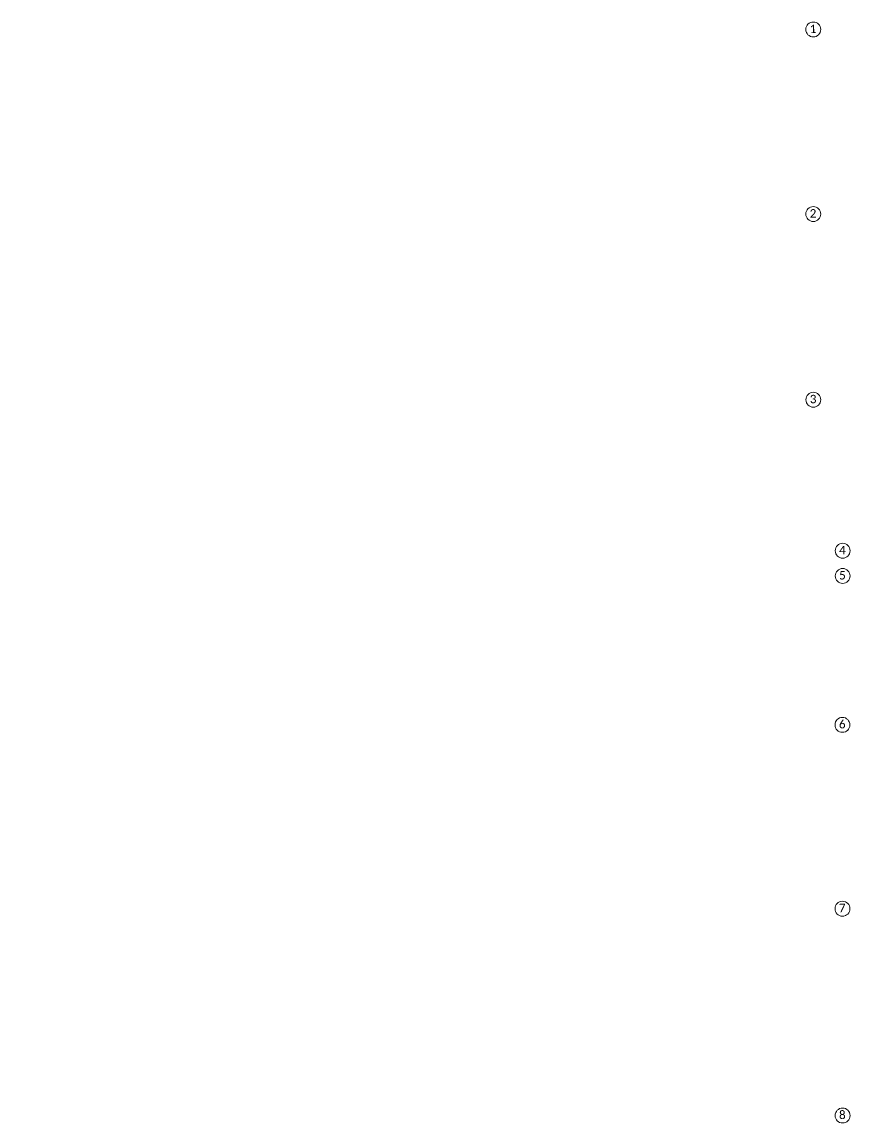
# Model space of a CAD drawing. Header units: inches. Extents: x 0 to 162649, y -36601 to -26324.
# Drawn here: x 142401 to 143289, y -32049 to -30868 of the extents above; entities that cross this region are included whole.
import ezdxf

# ---------------------------------------------------------------- set-up
doc = ezdxf.new("R2010")
doc.units = ezdxf.units.IN
doc.header["$MEASUREMENT"] = 0
doc.layers.add('dimention', color=1, linetype='Continuous', lineweight=13)
doc.styles.add('1-16 Annotative Text', font='calibri.ttf', dxfattribs={"height": 0.0625})
doc.dimstyles.new('1-16 Annotative Dimension', dxfattribs={"dimtxt": 0.0625, "dimasz": 0.0625, "dimexe": 0.0625, "dimexo": 0.083333, "dimgap": 0.03125, "dimtad": 1, "dimdec": 0, "dimzin": 0, "dimdsep": 46, "dimlunit": 4, "dimtxsty": '1-16 Annotative Text', "dimblk": 'ARCHTICK', "dimcen": 0.0625, "dimdle": 0.0625, "dimadec": 0, "dimazin": 0, "dimtfac": 1, "dimtdec": 0, "dimtofl": 0, "dimtmove": 0, "dimatfit": 3, "dimfxl": 0.083333, "dimfxlon": 1, "dimtolj": 1, "dimtzin": 0, "dimarcsym": 1})

# ---------------------------------------------------------------- blocks, each defined once
blk = doc.blocks.new('_ArchTick')
at = {"color": 0, "linetype": 'ByBlock', "const_width": 0.15}
blk.add_lwpolyline([(-0.5, -0.5), (0.5, 0.5)], dxfattribs=at)
blk = doc.blocks.new('*D635')
at = {"layer": 'Defpoints', "color": 0, "transparency": 16777216}
for p in [(0, -31804), (144391.8, -31804), (144365.8, -31828)]:
    blk.add_point(p, dxfattribs=at)
at = {"layer": 'dimention', "color": 0, "lineweight": -2, "transparency": 16777216}
for p, q in [((144383.8, -31804), (144397.8, -31804)), ((144391.8, -31834), (144391.8, -31798)), ((144383.8, -31828), (144397.8, -31828))]:
    blk.add_line(p, q, dxfattribs=at)
at = {"layer": 'dimention', "color": 0, "lineweight": -2, "transparency": 16777216, "xscale": 6, "yscale": 6, "zscale": 6}
for p, rotation in [((144391.8, -31804), 90), ((144391.8, -31828), 270)]:
    blk.add_blockref('_ArchTick', p, dxfattribs=dict(at, rotation=rotation))
at = {"layer": 'dimention', "color": 0, "transparency": 16777216, "insert": (144385.8, -31816), "char_height": 6, "attachment_point": 5, "rotation": 90, "style": '1-16 Annotative Text'}
blk.add_mtext("\\A1;2'", dxfattribs=at)
blk = doc.blocks.new('*D707')
at = {"layer": 'Defpoints', "color": 0, "transparency": 16777216}
for p in [(0, -31503.6), (153571.7, -31503.6), (153473.9, -31684.6)]:
    blk.add_point(p, dxfattribs=at)
at = {"layer": 'dimention', "color": 0, "lineweight": -2, "transparency": 16777216}
for p, q in [((153563.7, -31503.6), (153577.7, -31503.6)), ((153571.7, -31690.6), (153571.7, -31497.6)), ((153563.7, -31684.6), (153577.7, -31684.6))]:
    blk.add_line(p, q, dxfattribs=at)
at = {"layer": 'dimention', "color": 0, "lineweight": -2, "transparency": 16777216, "xscale": 6, "yscale": 6, "zscale": 6}
for p, rotation in [((153571.7, -31503.6), 90), ((153571.7, -31684.6), 270)]:
    blk.add_blockref('_ArchTick', p, dxfattribs=dict(at, rotation=rotation))
at = {"layer": 'dimention', "color": 0, "transparency": 16777216, "insert": (153565.7, -31594.1), "char_height": 6, "attachment_point": 5, "rotation": 90, "style": '1-16 Annotative Text'}
blk.add_mtext('\\A1;15\'-1"', dxfattribs=at)

msp = doc.modelspace()

# ---------------------------------------------------------------- linework, layer by layer
at = {"layer": 'dimention'}
for centre in [(143249.73, -30876.25), (143249.73, -31074.25), (143249.82, -31273.46), (143281.26, -31435.46), (143281.26, -31462.46), (143281.06, -31622.19), (143281.09, -31819.44), (143281.17, -32041.25)]:
    msp.add_circle(centre, 8, dxfattribs=at)

# ---------------------------------------------------------------- texts
at = {"layer": 'dimention', "style": '1-16 Annotative Text'}
for s, p in [('1', (143246.01, -30880.07)), ('2', (143246.01, -31078.07)), ('3', (143246.1, -31277.27)), ('4', (143277.54, -31439.27)), ('5', (143277.54, -31466.27)), ('6', (143277.34, -31626.01)), ('7', (143277.34, -31823.19)), ('8', (143277.45, -32045.07))]:
    msp.add_text(s, height=9, rotation=1, dxfattribs=at).set_placement(p)

# ---------------------------------------------------------------- dimensions: what is measured, and where the dimension line sits
at = {"layer": 'dimention'}
for base, p1, p2, picture, middle in [((153571.7, -31503.63), (153473.86, -31684.57), (0, -31503.63), '*D707', (153565.65, -31594.1)), ((144391.83, -31803.97), (144365.83, -31827.97), (0, -31803.97), '*D635', (144385.8, -31815.97))]:
    dim = msp.add_linear_dim(base=base, p1=p1, p2=p2, angle=90, dimstyle='1-16 Annotative Dimension', override={"dimscale": 0, "dimtix": 0, "dimtofl": 0, "dimtmove": 0, "dimatfit": 3}, dxfattribs=at)
    dim.commit()
    dim.dimension.update_dxf_attribs({"geometry": picture, "text_midpoint": middle})

doc.saveas('drawing.dxf')
